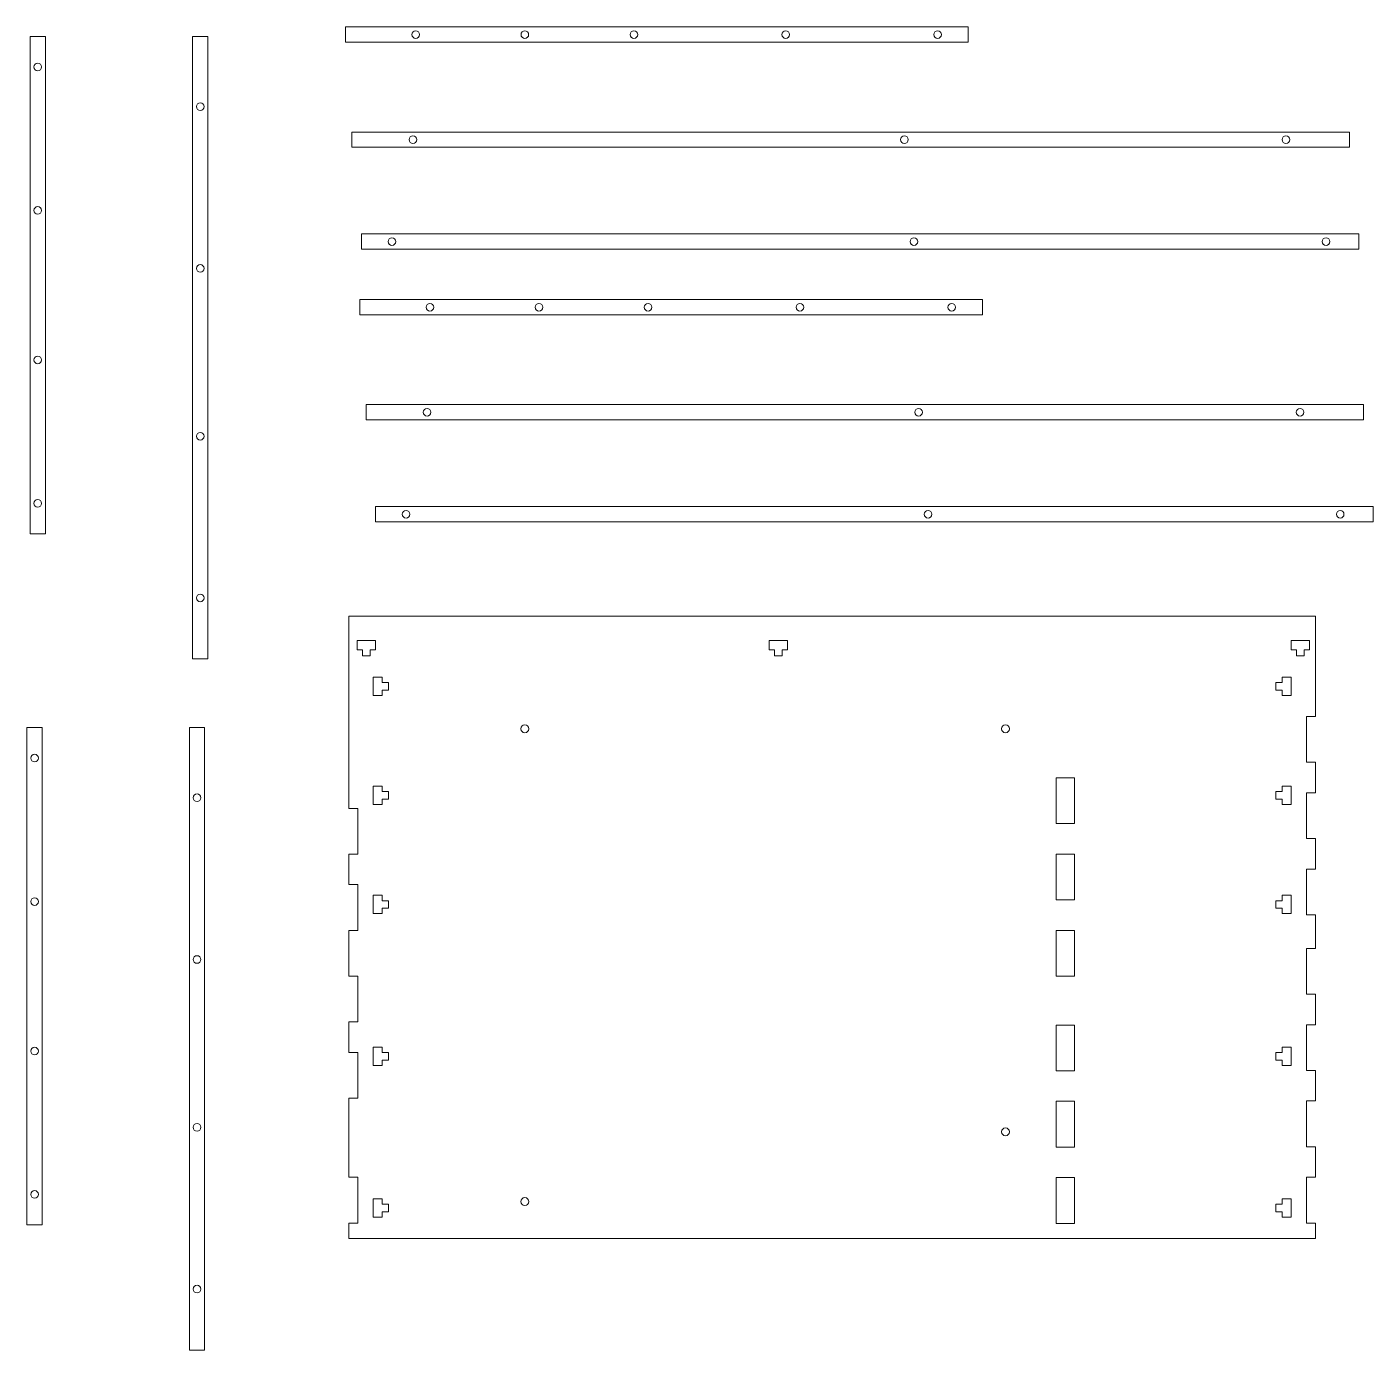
# Model space of a CAD drawing. Header units: millimetres. Extents: x -986 to 255, y -1466 to 2092.
# Drawn here: x -986.3 to -545.2, y 552.7 to 986.3 of the extents above; entities that cross this region are included whole.
import ezdxf

# ---------------------------------------------------------------- set-up
doc = ezdxf.new("R2010")
doc.units = ezdxf.units.MM
doc.header["$MEASUREMENT"] = 0

msp = doc.modelspace()

# ---------------------------------------------------------------- linework, layer by layer
at = {"color": 1, "lineweight": 0}
for points, knots in [([(-881.911, 986.3496), (-881.911, 986.3496), (-881.911, 981.3496), (-881.911, 981.3496), (-881.911, 981.3496), (-677.911, 981.3496), (-677.911, 981.3496), (-677.911, 981.3496), (-677.911, 986.3496), (-677.911, 986.3496), (-677.911, 986.3496), (-881.911, 986.3496), (-881.911, 986.3496)], [0, 0, 0, 0, 0.25, 0.25, 0.25, 0.5, 0.5, 0.5, 0.75, 0.75, 0.75, 1, 1, 1, 1]), ([(-857.661, 983.8496), (-857.661, 984.54), (-858.2206, 985.0996), (-858.911, 985.0996), (-859.6014, 985.0996), (-860.161, 984.54), (-860.161, 983.8496), (-860.161, 983.1592), (-859.6014, 982.5996), (-858.911, 982.5996), (-858.2206, 982.5996), (-857.661, 983.1592), (-857.661, 983.8496)], [0, 0, 0, 0, 0.25, 0.25, 0.25, 0.5, 0.5, 0.5, 0.75, 0.75, 0.75, 1, 1, 1, 1]), ([(-821.911, 983.8496), (-821.911, 984.54), (-822.4706, 985.0996), (-823.161, 985.0996), (-823.8514, 985.0996), (-824.411, 984.54), (-824.411, 983.8496), (-824.411, 983.1592), (-823.8514, 982.5996), (-823.161, 982.5996), (-822.4706, 982.5996), (-821.911, 983.1592), (-821.911, 983.8496)], [0, 0, 0, 0, 0.25, 0.25, 0.25, 0.5, 0.5, 0.5, 0.75, 0.75, 0.75, 1, 1, 1, 1]), ([(-786.161, 983.8496), (-786.161, 984.54), (-786.7206, 985.0996), (-787.411, 985.0996), (-788.1014, 985.0996), (-788.661, 984.54), (-788.661, 983.8496), (-788.661, 983.1592), (-788.1014, 982.5996), (-787.411, 982.5996), (-786.7206, 982.5996), (-786.161, 983.1592), (-786.161, 983.8496)], [0, 0, 0, 0, 0.25, 0.25, 0.25, 0.5, 0.5, 0.5, 0.75, 0.75, 0.75, 1, 1, 1, 1]), ([(-736.411, 983.8496), (-736.411, 984.54), (-736.9706, 985.0996), (-737.661, 985.0996), (-738.3514, 985.0996), (-738.911, 984.54), (-738.911, 983.8496), (-738.911, 983.1592), (-738.3514, 982.5996), (-737.661, 982.5996), (-736.9706, 982.5996), (-736.411, 983.1592), (-736.411, 983.8496)], [0, 0, 0, 0, 0.25, 0.25, 0.25, 0.5, 0.5, 0.5, 0.75, 0.75, 0.75, 1, 1, 1, 1]), ([(-686.661, 983.8496), (-686.661, 984.54), (-687.2206, 985.0996), (-687.911, 985.0996), (-688.6014, 985.0996), (-689.161, 984.54), (-689.161, 983.8496), (-689.161, 983.1592), (-688.6014, 982.5996), (-687.911, 982.5996), (-687.2206, 982.5996), (-686.661, 983.1592), (-686.661, 983.8496)], [0, 0, 0, 0, 0.25, 0.25, 0.25, 0.5, 0.5, 0.5, 0.75, 0.75, 0.75, 1, 1, 1, 1]), ([(-985.2428, 983.2184), (-985.2428, 983.2184), (-985.2428, 820.2184), (-985.2428, 820.2184), (-985.2428, 820.2184), (-980.2428, 820.2184), (-980.2428, 820.2184), (-980.2428, 820.2184), (-980.2428, 983.2184), (-980.2428, 983.2184), (-980.2428, 983.2184), (-985.2428, 983.2184), (-985.2428, 983.2184)], [0, 0, 0, 0, 0.25, 0.25, 0.25, 0.5, 0.5, 0.5, 0.75, 0.75, 0.75, 1, 1, 1, 1]), ([(-927.0113, 779.2184), (-927.0113, 779.2184), (-927.0113, 983.2184), (-927.0113, 983.2184), (-927.0113, 983.2184), (-932.0113, 983.2184), (-932.0113, 983.2184), (-932.0113, 983.2184), (-932.0113, 779.2184), (-932.0113, 779.2184), (-932.0113, 779.2184), (-927.0113, 779.2184), (-927.0113, 779.2184)], [0, 0, 0, 0, 0.25, 0.25, 0.25, 0.5, 0.5, 0.5, 0.75, 0.75, 0.75, 1, 1, 1, 1]), ([(-981.4928, 973.2184), (-981.4928, 973.9088), (-982.0524, 974.4684), (-982.7428, 974.4684), (-983.4332, 974.4684), (-983.9928, 973.9088), (-983.9928, 973.2184), (-983.9928, 972.528), (-983.4332, 971.9684), (-982.7428, 971.9684), (-982.0524, 971.9684), (-981.4928, 972.528), (-981.4928, 973.2184)], [0, 0, 0, 0, 0.25, 0.25, 0.25, 0.5, 0.5, 0.5, 0.75, 0.75, 0.75, 1, 1, 1, 1]), ([(-928.2613, 960.2184), (-928.2613, 960.9088), (-928.8209, 961.4684), (-929.5113, 961.4684), (-930.2017, 961.4684), (-930.7613, 960.9088), (-930.7613, 960.2184), (-930.7613, 959.528), (-930.2017, 958.9684), (-929.5113, 958.9684), (-928.8209, 958.9684), (-928.2613, 959.528), (-928.2613, 960.2184)], [0, 0, 0, 0, 0.25, 0.25, 0.25, 0.5, 0.5, 0.5, 0.75, 0.75, 0.75, 1, 1, 1, 1]), ([(-553.0235, 951.9057), (-553.0235, 951.9057), (-879.8235, 951.9057), (-879.8235, 951.9057), (-879.8235, 951.9057), (-879.8235, 946.9057), (-879.8235, 946.9057), (-879.8235, 946.9057), (-553.0235, 946.9057), (-553.0235, 946.9057), (-553.0235, 946.9057), (-553.0235, 951.9057), (-553.0235, 951.9057)], [0, 0, 0, 0, 0.25, 0.25, 0.25, 0.5, 0.5, 0.5, 0.75, 0.75, 0.75, 1, 1, 1, 1]), ([(-858.5735, 949.4057), (-858.5735, 950.0961), (-859.1332, 950.6557), (-859.8235, 950.6557), (-860.5139, 950.6557), (-861.0735, 950.0961), (-861.0735, 949.4057), (-861.0735, 948.7153), (-860.5139, 948.1557), (-859.8235, 948.1557), (-859.1332, 948.1557), (-858.5735, 948.7153), (-858.5735, 949.4057)], [0, 0, 0, 0, 0.25, 0.25, 0.25, 0.5, 0.5, 0.5, 0.75, 0.75, 0.75, 1, 1, 1, 1]), ([(-697.5505, 949.4057), (-697.5505, 950.0961), (-698.1101, 950.6557), (-698.8005, 950.6557), (-699.4908, 950.6557), (-700.0505, 950.0961), (-700.0505, 949.4057), (-700.0505, 948.7153), (-699.4908, 948.1557), (-698.8005, 948.1557), (-698.1101, 948.1557), (-697.5505, 948.7153), (-697.5505, 949.4057)], [0, 0, 0, 0, 0.25, 0.25, 0.25, 0.5, 0.5, 0.5, 0.75, 0.75, 0.75, 1, 1, 1, 1]), ([(-572.5505, 949.4057), (-572.5505, 950.0961), (-573.1101, 950.6557), (-573.8005, 950.6557), (-574.4908, 950.6557), (-575.0505, 950.0961), (-575.0505, 949.4057), (-575.0505, 948.7153), (-574.4908, 948.1557), (-573.8005, 948.1557), (-573.1101, 948.1557), (-572.5505, 948.7153), (-572.5505, 949.4057)], [0, 0, 0, 0, 0.25, 0.25, 0.25, 0.5, 0.5, 0.5, 0.75, 0.75, 0.75, 1, 1, 1, 1]), ([(-981.4928, 926.2184), (-981.4928, 926.9088), (-982.0524, 927.4684), (-982.7428, 927.4684), (-983.4332, 927.4684), (-983.9928, 926.9088), (-983.9928, 926.2184), (-983.9928, 925.528), (-983.4332, 924.9684), (-982.7428, 924.9684), (-982.0524, 924.9684), (-981.4928, 925.528), (-981.4928, 926.2184)], [0, 0, 0, 0, 0.25, 0.25, 0.25, 0.5, 0.5, 0.5, 0.75, 0.75, 0.75, 1, 1, 1, 1]), ([(-876.6923, 918.5056), (-876.6923, 918.5056), (-876.6923, 913.5056), (-876.6923, 913.5056), (-876.6923, 913.5056), (-549.8923, 913.5056), (-549.8923, 913.5056), (-549.8923, 913.5056), (-549.8923, 918.5056), (-549.8923, 918.5056), (-549.8923, 918.5056), (-876.6923, 918.5056), (-876.6923, 918.5056)], [0, 0, 0, 0, 0.25, 0.25, 0.25, 0.5, 0.5, 0.5, 0.75, 0.75, 0.75, 1, 1, 1, 1]), ([(-865.4423, 916.0056), (-865.4423, 916.696), (-866.002, 917.2556), (-866.6923, 917.2556), (-867.3827, 917.2556), (-867.9423, 916.696), (-867.9423, 916.0056), (-867.9423, 915.3152), (-867.3827, 914.7556), (-866.6923, 914.7556), (-866.002, 914.7556), (-865.4423, 915.3152), (-865.4423, 916.0056)], [0, 0, 0, 0, 0.25, 0.25, 0.25, 0.5, 0.5, 0.5, 0.75, 0.75, 0.75, 1, 1, 1, 1]), ([(-694.4193, 916.0056), (-694.4193, 916.696), (-694.9789, 917.2556), (-695.6693, 917.2556), (-696.3596, 917.2556), (-696.9193, 916.696), (-696.9193, 916.0056), (-696.9193, 915.3152), (-696.3596, 914.7556), (-695.6693, 914.7556), (-694.9789, 914.7556), (-694.4193, 915.3152), (-694.4193, 916.0056)], [0, 0, 0, 0, 0.25, 0.25, 0.25, 0.5, 0.5, 0.5, 0.75, 0.75, 0.75, 1, 1, 1, 1]), ([(-559.4193, 916.0056), (-559.4193, 916.696), (-559.9789, 917.2556), (-560.6693, 917.2556), (-561.3596, 917.2556), (-561.9193, 916.696), (-561.9193, 916.0056), (-561.9193, 915.3152), (-561.3596, 914.7556), (-560.6693, 914.7556), (-559.9789, 914.7556), (-559.4193, 915.3152), (-559.4193, 916.0056)], [0, 0, 0, 0, 0.25, 0.25, 0.25, 0.5, 0.5, 0.5, 0.75, 0.75, 0.75, 1, 1, 1, 1]), ([(-928.2613, 907.2184), (-928.2613, 907.9088), (-928.8209, 908.4684), (-929.5113, 908.4684), (-930.2017, 908.4684), (-930.7613, 907.9088), (-930.7613, 907.2184), (-930.7613, 906.528), (-930.2017, 905.9684), (-929.5113, 905.9684), (-928.8209, 905.9684), (-928.2613, 906.528), (-928.2613, 907.2184)], [0, 0, 0, 0, 0.25, 0.25, 0.25, 0.5, 0.5, 0.5, 0.75, 0.75, 0.75, 1, 1, 1, 1]), ([(-877.2664, 896.9992), (-877.2664, 896.9992), (-877.2664, 891.9992), (-877.2664, 891.9992), (-877.2664, 891.9992), (-673.2664, 891.9992), (-673.2664, 891.9992), (-673.2664, 891.9992), (-673.2664, 896.9992), (-673.2664, 896.9992), (-673.2664, 896.9992), (-877.2664, 896.9992), (-877.2664, 896.9992)], [0, 0, 0, 0, 0.25, 0.25, 0.25, 0.5, 0.5, 0.5, 0.75, 0.75, 0.75, 1, 1, 1, 1]), ([(-853.0164, 894.4992), (-853.0164, 895.1896), (-853.576, 895.7492), (-854.2664, 895.7492), (-854.9568, 895.7492), (-855.5164, 895.1896), (-855.5164, 894.4992), (-855.5164, 893.8088), (-854.9568, 893.2492), (-854.2664, 893.2492), (-853.576, 893.2492), (-853.0164, 893.8088), (-853.0164, 894.4992)], [0, 0, 0, 0, 0.25, 0.25, 0.25, 0.5, 0.5, 0.5, 0.75, 0.75, 0.75, 1, 1, 1, 1]), ([(-817.2664, 894.4992), (-817.2664, 895.1896), (-817.826, 895.7492), (-818.5164, 895.7492), (-819.2068, 895.7492), (-819.7664, 895.1896), (-819.7664, 894.4992), (-819.7664, 893.8088), (-819.2068, 893.2492), (-818.5164, 893.2492), (-817.826, 893.2492), (-817.2664, 893.8088), (-817.2664, 894.4992)], [0, 0, 0, 0, 0.25, 0.25, 0.25, 0.5, 0.5, 0.5, 0.75, 0.75, 0.75, 1, 1, 1, 1]), ([(-781.5164, 894.4992), (-781.5164, 895.1896), (-782.076, 895.7492), (-782.7664, 895.7492), (-783.4568, 895.7492), (-784.0164, 895.1896), (-784.0164, 894.4992), (-784.0164, 893.8088), (-783.4568, 893.2492), (-782.7664, 893.2492), (-782.076, 893.2492), (-781.5164, 893.8088), (-781.5164, 894.4992)], [0, 0, 0, 0, 0.25, 0.25, 0.25, 0.5, 0.5, 0.5, 0.75, 0.75, 0.75, 1, 1, 1, 1]), ([(-731.7664, 894.4992), (-731.7664, 895.1896), (-732.326, 895.7492), (-733.0164, 895.7492), (-733.7068, 895.7492), (-734.2664, 895.1896), (-734.2664, 894.4992), (-734.2664, 893.8088), (-733.7068, 893.2492), (-733.0164, 893.2492), (-732.326, 893.2492), (-731.7664, 893.8088), (-731.7664, 894.4992)], [0, 0, 0, 0, 0.25, 0.25, 0.25, 0.5, 0.5, 0.5, 0.75, 0.75, 0.75, 1, 1, 1, 1]), ([(-682.0164, 894.4992), (-682.0164, 895.1896), (-682.576, 895.7492), (-683.2664, 895.7492), (-683.9568, 895.7492), (-684.5164, 895.1896), (-684.5164, 894.4992), (-684.5164, 893.8088), (-683.9568, 893.2492), (-683.2664, 893.2492), (-682.576, 893.2492), (-682.0164, 893.8088), (-682.0164, 894.4992)], [0, 0, 0, 0, 0.25, 0.25, 0.25, 0.5, 0.5, 0.5, 0.75, 0.75, 0.75, 1, 1, 1, 1]), ([(-981.4928, 877.2184), (-981.4928, 877.9088), (-982.0524, 878.4684), (-982.7428, 878.4684), (-983.4332, 878.4684), (-983.9928, 877.9088), (-983.9928, 877.2184), (-983.9928, 876.528), (-983.4332, 875.9684), (-982.7428, 875.9684), (-982.0524, 875.9684), (-981.4928, 876.528), (-981.4928, 877.2184)], [0, 0, 0, 0, 0.25, 0.25, 0.25, 0.5, 0.5, 0.5, 0.75, 0.75, 0.75, 1, 1, 1, 1]), ([(-548.3789, 862.5553), (-548.3789, 862.5553), (-875.1789, 862.5553), (-875.1789, 862.5553), (-875.1789, 862.5553), (-875.1789, 857.5553), (-875.1789, 857.5553), (-875.1789, 857.5553), (-548.3789, 857.5553), (-548.3789, 857.5553), (-548.3789, 857.5553), (-548.3789, 862.5553), (-548.3789, 862.5553)], [0, 0, 0, 0, 0.25, 0.25, 0.25, 0.5, 0.5, 0.5, 0.75, 0.75, 0.75, 1, 1, 1, 1]), ([(-853.9289, 860.0553), (-853.9289, 860.7457), (-854.4886, 861.3053), (-855.1789, 861.3053), (-855.8693, 861.3053), (-856.4289, 860.7457), (-856.4289, 860.0553), (-856.4289, 859.3649), (-855.8693, 858.8053), (-855.1789, 858.8053), (-854.4886, 858.8053), (-853.9289, 859.3649), (-853.9289, 860.0553)], [0, 0, 0, 0, 0.25, 0.25, 0.25, 0.5, 0.5, 0.5, 0.75, 0.75, 0.75, 1, 1, 1, 1]), ([(-692.9059, 860.0553), (-692.9059, 860.7457), (-693.4655, 861.3053), (-694.1559, 861.3053), (-694.8462, 861.3053), (-695.4059, 860.7457), (-695.4059, 860.0553), (-695.4059, 859.3649), (-694.8462, 858.8053), (-694.1559, 858.8053), (-693.4655, 858.8053), (-692.9059, 859.3649), (-692.9059, 860.0553)], [0, 0, 0, 0, 0.25, 0.25, 0.25, 0.5, 0.5, 0.5, 0.75, 0.75, 0.75, 1, 1, 1, 1]), ([(-567.9059, 860.0553), (-567.9059, 860.7457), (-568.4655, 861.3053), (-569.1559, 861.3053), (-569.8462, 861.3053), (-570.4059, 860.7457), (-570.4059, 860.0553), (-570.4059, 859.3649), (-569.8462, 858.8053), (-569.1559, 858.8053), (-568.4655, 858.8053), (-567.9059, 859.3649), (-567.9059, 860.0553)], [0, 0, 0, 0, 0.25, 0.25, 0.25, 0.5, 0.5, 0.5, 0.75, 0.75, 0.75, 1, 1, 1, 1]), ([(-928.2613, 852.2184), (-928.2613, 852.9088), (-928.8209, 853.4684), (-929.5113, 853.4684), (-930.2017, 853.4684), (-930.7613, 852.9088), (-930.7613, 852.2184), (-930.7613, 851.528), (-930.2017, 850.9684), (-929.5113, 850.9684), (-928.8209, 850.9684), (-928.2613, 851.528), (-928.2613, 852.2184)], [0, 0, 0, 0, 0.25, 0.25, 0.25, 0.5, 0.5, 0.5, 0.75, 0.75, 0.75, 1, 1, 1, 1]), ([(-981.4928, 830.2184), (-981.4928, 830.9088), (-982.0524, 831.4684), (-982.7428, 831.4684), (-983.4332, 831.4684), (-983.9928, 830.9088), (-983.9928, 830.2184), (-983.9928, 829.528), (-983.4332, 828.9684), (-982.7428, 828.9684), (-982.0524, 828.9684), (-981.4928, 829.528), (-981.4928, 830.2184)], [0, 0, 0, 0, 0.25, 0.25, 0.25, 0.5, 0.5, 0.5, 0.75, 0.75, 0.75, 1, 1, 1, 1]), ([(-872.0477, 829.1552), (-872.0477, 829.1552), (-872.0477, 824.1552), (-872.0477, 824.1552), (-872.0477, 824.1552), (-545.2477, 824.1552), (-545.2477, 824.1552), (-545.2477, 824.1552), (-545.2477, 829.1552), (-545.2477, 829.1552), (-545.2477, 829.1552), (-872.0477, 829.1552), (-872.0477, 829.1552)], [0, 0, 0, 0, 0.25, 0.25, 0.25, 0.5, 0.5, 0.5, 0.75, 0.75, 0.75, 1, 1, 1, 1]), ([(-860.7977, 826.6552), (-860.7977, 827.3456), (-861.3574, 827.9052), (-862.0477, 827.9052), (-862.7381, 827.9052), (-863.2977, 827.3456), (-863.2977, 826.6552), (-863.2977, 825.9648), (-862.7381, 825.4052), (-862.0477, 825.4052), (-861.3574, 825.4052), (-860.7977, 825.9648), (-860.7977, 826.6552)], [0, 0, 0, 0, 0.25, 0.25, 0.25, 0.5, 0.5, 0.5, 0.75, 0.75, 0.75, 1, 1, 1, 1]), ([(-689.7747, 826.6552), (-689.7747, 827.3456), (-690.3343, 827.9052), (-691.0247, 827.9052), (-691.715, 827.9052), (-692.2747, 827.3456), (-692.2747, 826.6552), (-692.2747, 825.9648), (-691.715, 825.4052), (-691.0247, 825.4052), (-690.3343, 825.4052), (-689.7747, 825.9648), (-689.7747, 826.6552)], [0, 0, 0, 0, 0.25, 0.25, 0.25, 0.5, 0.5, 0.5, 0.75, 0.75, 0.75, 1, 1, 1, 1]), ([(-554.7747, 826.6552), (-554.7747, 827.3456), (-555.3343, 827.9052), (-556.0247, 827.9052), (-556.715, 827.9052), (-557.2747, 827.3456), (-557.2747, 826.6552), (-557.2747, 825.9648), (-556.715, 825.4052), (-556.0247, 825.4052), (-555.3343, 825.4052), (-554.7747, 825.9648), (-554.7747, 826.6552)], [0, 0, 0, 0, 0.25, 0.25, 0.25, 0.5, 0.5, 0.5, 0.75, 0.75, 0.75, 1, 1, 1, 1]), ([(-928.2613, 799.2184), (-928.2613, 799.9088), (-928.8209, 800.4684), (-929.5113, 800.4684), (-930.2017, 800.4684), (-930.7613, 799.9088), (-930.7613, 799.2184), (-930.7613, 798.528), (-930.2017, 797.9684), (-929.5113, 797.9684), (-928.8209, 797.9684), (-928.2613, 798.528), (-928.2613, 799.2184)], [0, 0, 0, 0, 0.25, 0.25, 0.25, 0.5, 0.5, 0.5, 0.75, 0.75, 0.75, 1, 1, 1, 1]), ([(-880.8673, 705.2549), (-880.8673, 705.2549), (-877.8673, 705.2549), (-877.8673, 705.2549), (-877.8673, 705.2549), (-877.8673, 690.2549), (-877.8673, 690.2549), (-877.8673, 690.2549), (-880.8673, 690.2549), (-880.8673, 690.2549), (-880.8673, 690.2549), (-880.8673, 675.2549), (-880.8673, 675.2549), (-880.8673, 675.2549), (-877.8673, 675.2549), (-877.8673, 675.2549), (-877.8673, 675.2549), (-877.8673, 660.2549), (-877.8673, 660.2549), (-877.8673, 660.2549), (-880.8673, 660.2549), (-880.8673, 660.2549), (-880.8673, 660.2549), (-880.8673, 650.2549), (-880.8673, 650.2549), (-880.8673, 650.2549), (-877.8673, 650.2549), (-877.8673, 650.2549), (-877.8673, 650.2549), (-877.8673, 635.2549), (-877.8673, 635.2549), (-877.8673, 635.2549), (-880.8673, 635.2549), (-880.8673, 635.2549), (-880.8673, 635.2549), (-880.8673, 609.3577), (-880.8673, 609.3577), (-880.8673, 609.3577), (-877.8673, 609.3577), (-877.8673, 609.3577), (-877.8673, 609.3577), (-877.8673, 594.3577), (-877.8673, 594.3577), (-877.8673, 594.3577), (-880.8673, 594.3577), (-880.8673, 594.3577), (-880.8673, 594.3577), (-880.8673, 589.2549), (-880.8673, 589.2549), (-880.8673, 589.2549), (-564.0673, 589.2549), (-564.0673, 589.2549), (-564.0673, 589.2549), (-564.0673, 594.3577), (-564.0673, 594.3577), (-564.0673, 594.3577), (-567.0673, 594.3577), (-567.0673, 594.3577), (-567.0673, 594.3577), (-567.0673, 609.3577), (-567.0673, 609.3577), (-567.0673, 609.3577), (-564.0673, 609.3577), (-564.0673, 609.3577), (-564.0673, 609.3577), (-564.0673, 619.3577), (-564.0673, 619.3577), (-564.0673, 619.3577), (-567.0673, 619.3577), (-567.0673, 619.3577), (-567.0673, 619.3577), (-567.0673, 634.3577), (-567.0673, 634.3577), (-567.0673, 634.3577), (-564.0673, 634.3577), (-564.0673, 634.3577), (-564.0673, 634.3577), (-564.0673, 644.3577), (-564.0673, 644.3577), (-564.0673, 644.3577), (-567.0673, 644.3577), (-567.0673, 644.3577), (-567.0673, 644.3577), (-567.0673, 659.3577), (-567.0673, 659.3577), (-567.0673, 659.3577), (-564.0673, 659.3577), (-564.0673, 659.3577), (-564.0673, 659.3577), (-564.0673, 669.3577), (-564.0673, 669.3577), (-564.0673, 669.3577), (-567.0673, 669.3577), (-567.0673, 669.3577), (-567.0673, 669.3577), (-567.0673, 684.3577), (-567.0673, 684.3577), (-567.0673, 684.3577), (-564.0673, 684.3577), (-564.0673, 684.3577), (-564.0673, 684.3577), (-564.0673, 695.3577), (-564.0673, 695.3577), (-564.0673, 695.3577), (-567.0673, 695.3577), (-567.0673, 695.3577), (-567.0673, 695.3577), (-567.0673, 710.3577), (-567.0673, 710.3577), (-567.0673, 710.3577), (-564.0673, 710.3577), (-564.0673, 710.3577), (-564.0673, 710.3577), (-564.0673, 720.3577), (-564.0673, 720.3577), (-564.0673, 720.3577), (-567.0673, 720.3577), (-567.0673, 720.3577), (-567.0673, 720.3577), (-567.0673, 735.3577), (-567.0673, 735.3577), (-567.0673, 735.3577), (-564.0673, 735.3577), (-564.0673, 735.3577), (-564.0673, 735.3577), (-564.0673, 745.3577), (-564.0673, 745.3577), (-564.0673, 745.3577), (-567.0673, 745.3577), (-567.0673, 745.3577), (-567.0673, 745.3577), (-567.0673, 760.3577), (-567.0673, 760.3577), (-567.0673, 760.3577), (-564.0673, 760.3577), (-564.0673, 760.3577), (-564.0673, 760.3577), (-564.0673, 793.2549), (-564.0673, 793.2549), (-564.0673, 793.2549), (-880.8673, 793.2549), (-880.8673, 793.2549), (-880.8673, 793.2549), (-880.8673, 730.2549), (-880.8673, 730.2549), (-880.8673, 730.2549), (-877.8673, 730.2549), (-877.8673, 730.2549), (-877.8673, 730.2549), (-877.8673, 715.2549), (-877.8673, 715.2549), (-877.8673, 715.2549), (-880.8673, 715.2549), (-880.8673, 715.2549), (-880.8673, 715.2549), (-880.8673, 705.2549), (-880.8673, 705.2549)], [0, 0, 0, 0, 0.01923077, 0.01923077, 0.01923077, 0.03846154, 0.03846154, 0.03846154, 0.05769231, 0.05769231, 0.05769231, 0.07692308, 0.07692308, 0.07692308, 0.09615385, 0.09615385, 0.09615385, 0.11538462, 0.11538462, 0.11538462, 0.13461538, 0.13461538, 0.13461538, 0.15384615, 0.15384615, 0.15384615, 0.17307692, 0.17307692, 0.17307692, 0.19230769, 0.19230769, 0.19230769, 0.21153846, 0.21153846, 0.21153846, 0.23076923, 0.23076923, 0.23076923, 0.25, 0.25, 0.25, 0.26923077, 0.26923077, 0.26923077, 0.28846154, 0.28846154, 0.28846154, 0.30769231, 0.30769231, 0.30769231, 0.32692308, 0.32692308, 0.32692308, 0.34615385, 0.34615385, 0.34615385, 0.36538462, 0.36538462, 0.36538462, 0.38461538, 0.38461538, 0.38461538, 0.40384615, 0.40384615, 0.40384615, 0.42307692, 0.42307692, 0.42307692, 0.44230769, 0.44230769, 0.44230769, 0.46153846, 0.46153846, 0.46153846, 0.48076923, 0.48076923, 0.48076923, 0.5, 0.5, 0.5, 0.51923077, 0.51923077, 0.51923077, 0.53846154, 0.53846154, 0.53846154, 0.55769231, 0.55769231, 0.55769231, 0.57692308, 0.57692308, 0.57692308, 0.59615385, 0.59615385, 0.59615385, 0.61538462, 0.61538462, 0.61538462, 0.63461538, 0.63461538, 0.63461538, 0.65384615, 0.65384615, 0.65384615, 0.67307692, 0.67307692, 0.67307692, 0.69230769, 0.69230769, 0.69230769, 0.71153846, 0.71153846, 0.71153846, 0.73076923, 0.73076923, 0.73076923, 0.75, 0.75, 0.75, 0.76923077, 0.76923077, 0.76923077, 0.78846154, 0.78846154, 0.78846154, 0.80769231, 0.80769231, 0.80769231, 0.82692308, 0.82692308, 0.82692308, 0.84615385, 0.84615385, 0.84615385, 0.86538462, 0.86538462, 0.86538462, 0.88461538, 0.88461538, 0.88461538, 0.90384615, 0.90384615, 0.90384615, 0.92307692, 0.92307692, 0.92307692, 0.94230769, 0.94230769, 0.94230769, 0.96153846, 0.96153846, 0.96153846, 0.98076923, 0.98076923, 0.98076923, 1, 1, 1, 1]), ([(-873.8403, 782.2549), (-873.8403, 782.2549), (-873.8403, 780.2549), (-873.8403, 780.2549), (-873.8403, 780.2549), (-876.3403, 780.2549), (-876.3403, 780.2549), (-876.3403, 780.2549), (-876.3403, 782.2549), (-876.3403, 782.2549), (-876.3403, 782.2549), (-878.0903, 782.2549), (-878.0903, 782.2549), (-878.0903, 782.2549), (-878.0903, 785.2549), (-878.0903, 785.2549), (-878.0903, 785.2549), (-872.0903, 785.2549), (-872.0903, 785.2549), (-872.0903, 785.2549), (-872.0903, 782.2549), (-872.0903, 782.2549), (-872.0903, 782.2549), (-873.8403, 782.2549), (-873.8403, 782.2549)], [0, 0, 0, 0, 0.125, 0.125, 0.125, 0.25, 0.25, 0.25, 0.375, 0.375, 0.375, 0.5, 0.5, 0.5, 0.625, 0.625, 0.625, 0.75, 0.75, 0.75, 0.875, 0.875, 0.875, 1, 1, 1, 1]), ([(-743.0903, 785.2549), (-743.0903, 785.2549), (-737.0903, 785.2549), (-737.0903, 785.2549), (-737.0903, 785.2549), (-737.0903, 782.2549), (-737.0903, 782.2549), (-737.0903, 782.2549), (-738.8403, 782.2549), (-738.8403, 782.2549), (-738.8403, 782.2549), (-738.8403, 780.2549), (-738.8403, 780.2549), (-738.8403, 780.2549), (-741.3403, 780.2549), (-741.3403, 780.2549), (-741.3403, 780.2549), (-741.3403, 782.2549), (-741.3403, 782.2549), (-741.3403, 782.2549), (-743.0903, 782.2549), (-743.0903, 782.2549), (-743.0903, 782.2549), (-743.0903, 785.2549), (-743.0903, 785.2549)], [0, 0, 0, 0, 0.125, 0.125, 0.125, 0.25, 0.25, 0.25, 0.375, 0.375, 0.375, 0.5, 0.5, 0.5, 0.625, 0.625, 0.625, 0.75, 0.75, 0.75, 0.875, 0.875, 0.875, 1, 1, 1, 1]), ([(-570.3173, 780.2549), (-570.3173, 780.2549), (-570.3173, 782.2549), (-570.3173, 782.2549), (-570.3173, 782.2549), (-572.0673, 782.2549), (-572.0673, 782.2549), (-572.0673, 782.2549), (-572.0673, 785.2549), (-572.0673, 785.2549), (-572.0673, 785.2549), (-566.0673, 785.2549), (-566.0673, 785.2549), (-566.0673, 785.2549), (-566.0673, 782.2549), (-566.0673, 782.2549), (-566.0673, 782.2549), (-567.8173, 782.2549), (-567.8173, 782.2549), (-567.8173, 782.2549), (-567.8173, 780.2549), (-567.8173, 780.2549), (-567.8173, 780.2549), (-570.3173, 780.2549), (-570.3173, 780.2549)], [0, 0, 0, 0, 0.125, 0.125, 0.125, 0.25, 0.25, 0.25, 0.375, 0.375, 0.375, 0.5, 0.5, 0.5, 0.625, 0.625, 0.625, 0.75, 0.75, 0.75, 0.875, 0.875, 0.875, 1, 1, 1, 1]), ([(-872.8673, 773.2549), (-872.8673, 773.2549), (-869.8673, 773.2549), (-869.8673, 773.2549), (-869.8673, 773.2549), (-869.8673, 771.5049), (-869.8673, 771.5049), (-869.8673, 771.5049), (-867.8673, 771.5049), (-867.8673, 771.5049), (-867.8673, 771.5049), (-867.8673, 769.0049), (-867.8673, 769.0049), (-867.8673, 769.0049), (-869.8673, 769.0049), (-869.8673, 769.0049), (-869.8673, 769.0049), (-869.8673, 767.2549), (-869.8673, 767.2549), (-869.8673, 767.2549), (-872.8673, 767.2549), (-872.8673, 767.2549), (-872.8673, 767.2549), (-872.8673, 773.2549), (-872.8673, 773.2549)], [0, 0, 0, 0, 0.125, 0.125, 0.125, 0.25, 0.25, 0.25, 0.375, 0.375, 0.375, 0.5, 0.5, 0.5, 0.625, 0.625, 0.625, 0.75, 0.75, 0.75, 0.875, 0.875, 0.875, 1, 1, 1, 1]), ([(-575.0673, 769.0049), (-575.0673, 769.0049), (-577.0673, 769.0049), (-577.0673, 769.0049), (-577.0673, 769.0049), (-577.0673, 771.5049), (-577.0673, 771.5049), (-577.0673, 771.5049), (-575.0673, 771.5049), (-575.0673, 771.5049), (-575.0673, 771.5049), (-575.0673, 773.2549), (-575.0673, 773.2549), (-575.0673, 773.2549), (-572.0673, 773.2549), (-572.0673, 773.2549), (-572.0673, 773.2549), (-572.0673, 767.2549), (-572.0673, 767.2549), (-572.0673, 767.2549), (-575.0673, 767.2549), (-575.0673, 767.2549), (-575.0673, 767.2549), (-575.0673, 769.0049), (-575.0673, 769.0049)], [0, 0, 0, 0, 0.125, 0.125, 0.125, 0.25, 0.25, 0.25, 0.375, 0.375, 0.375, 0.5, 0.5, 0.5, 0.625, 0.625, 0.625, 0.75, 0.75, 0.75, 0.875, 0.875, 0.875, 1, 1, 1, 1]), ([(-986.2865, 756.7235), (-986.2865, 756.7235), (-986.2865, 593.7235), (-986.2865, 593.7235), (-986.2865, 593.7235), (-981.2865, 593.7235), (-981.2865, 593.7235), (-981.2865, 593.7235), (-981.2865, 756.7235), (-981.2865, 756.7235), (-981.2865, 756.7235), (-986.2865, 756.7235), (-986.2865, 756.7235)], [0, 0, 0, 0, 0.25, 0.25, 0.25, 0.5, 0.5, 0.5, 0.75, 0.75, 0.75, 1, 1, 1, 1]), ([(-928.055, 552.7235), (-928.055, 552.7235), (-928.055, 756.7235), (-928.055, 756.7235), (-928.055, 756.7235), (-933.055, 756.7235), (-933.055, 756.7235), (-933.055, 756.7235), (-933.055, 552.7235), (-933.055, 552.7235), (-933.055, 552.7235), (-928.055, 552.7235), (-928.055, 552.7235)], [0, 0, 0, 0, 0.25, 0.25, 0.25, 0.5, 0.5, 0.5, 0.75, 0.75, 0.75, 1, 1, 1, 1]), ([(-821.8583, 756.3322), (-821.8583, 757.0501), (-822.4404, 757.6322), (-823.1583, 757.6322), (-823.8763, 757.6322), (-824.4583, 757.0501), (-824.4583, 756.3322), (-824.4583, 755.6142), (-823.8763, 755.0322), (-823.1583, 755.0322), (-822.4404, 755.0322), (-821.8583, 755.6142), (-821.8583, 756.3322)], [0, 0, 0, 0, 0.25, 0.25, 0.25, 0.5, 0.5, 0.5, 0.75, 0.75, 0.75, 1, 1, 1, 1]), ([(-664.3783, 756.3322), (-664.3783, 757.0501), (-664.9604, 757.6322), (-665.6783, 757.6322), (-666.3963, 757.6322), (-666.9783, 757.0501), (-666.9783, 756.3322), (-666.9783, 755.6142), (-666.3963, 755.0322), (-665.6783, 755.0322), (-664.9604, 755.0322), (-664.3783, 755.6142), (-664.3783, 756.3322)], [0, 0, 0, 0, 0.25, 0.25, 0.25, 0.5, 0.5, 0.5, 0.75, 0.75, 0.75, 1, 1, 1, 1]), ([(-982.5365, 746.7235), (-982.5365, 747.4139), (-983.0961, 747.9735), (-983.7865, 747.9735), (-984.4769, 747.9735), (-985.0365, 747.4139), (-985.0365, 746.7235), (-985.0365, 746.0331), (-984.4769, 745.4735), (-983.7865, 745.4735), (-983.0961, 745.4735), (-982.5365, 746.0331), (-982.5365, 746.7235)], [0, 0, 0, 0, 0.25, 0.25, 0.25, 0.5, 0.5, 0.5, 0.75, 0.75, 0.75, 1, 1, 1, 1]), ([(-869.8673, 735.7549), (-869.8673, 735.7549), (-867.8673, 735.7549), (-867.8673, 735.7549), (-867.8673, 735.7549), (-867.8673, 733.2549), (-867.8673, 733.2549), (-867.8673, 733.2549), (-869.8673, 733.2549), (-869.8673, 733.2549), (-869.8673, 733.2549), (-869.8673, 731.5049), (-869.8673, 731.5049), (-869.8673, 731.5049), (-872.8673, 731.5049), (-872.8673, 731.5049), (-872.8673, 731.5049), (-872.8673, 737.5049), (-872.8673, 737.5049), (-872.8673, 737.5049), (-869.8673, 737.5049), (-869.8673, 737.5049), (-869.8673, 737.5049), (-869.8673, 735.7549), (-869.8673, 735.7549)], [0, 0, 0, 0, 0.125, 0.125, 0.125, 0.25, 0.25, 0.25, 0.375, 0.375, 0.375, 0.5, 0.5, 0.5, 0.625, 0.625, 0.625, 0.75, 0.75, 0.75, 0.875, 0.875, 0.875, 1, 1, 1, 1]), ([(-649.0903, 740.2552), (-649.0903, 740.2552), (-643.0903, 740.2552), (-643.0903, 740.2552), (-643.0903, 740.2552), (-643.0903, 725.2552), (-643.0903, 725.2552), (-643.0903, 725.2552), (-649.0903, 725.2552), (-649.0903, 725.2552), (-649.0903, 725.2552), (-649.0903, 740.2552), (-649.0903, 740.2552)], [0, 0, 0, 0, 0.25, 0.25, 0.25, 0.5, 0.5, 0.5, 0.75, 0.75, 0.75, 1, 1, 1, 1]), ([(-572.0673, 731.5049), (-572.0673, 731.5049), (-575.0673, 731.5049), (-575.0673, 731.5049), (-575.0673, 731.5049), (-575.0673, 733.2549), (-575.0673, 733.2549), (-575.0673, 733.2549), (-577.0673, 733.2549), (-577.0673, 733.2549), (-577.0673, 733.2549), (-577.0673, 735.7549), (-577.0673, 735.7549), (-577.0673, 735.7549), (-575.0673, 735.7549), (-575.0673, 735.7549), (-575.0673, 735.7549), (-575.0673, 737.5049), (-575.0673, 737.5049), (-575.0673, 737.5049), (-572.0673, 737.5049), (-572.0673, 737.5049), (-572.0673, 737.5049), (-572.0673, 731.5049), (-572.0673, 731.5049)], [0, 0, 0, 0, 0.125, 0.125, 0.125, 0.25, 0.25, 0.25, 0.375, 0.375, 0.375, 0.5, 0.5, 0.5, 0.625, 0.625, 0.625, 0.75, 0.75, 0.75, 0.875, 0.875, 0.875, 1, 1, 1, 1]), ([(-929.305, 733.7235), (-929.305, 734.4139), (-929.8646, 734.9735), (-930.555, 734.9735), (-931.2454, 734.9735), (-931.805, 734.4139), (-931.805, 733.7235), (-931.805, 733.0331), (-931.2454, 732.4735), (-930.555, 732.4735), (-929.8646, 732.4735), (-929.305, 733.0331), (-929.305, 733.7235)], [0, 0, 0, 0, 0.25, 0.25, 0.25, 0.5, 0.5, 0.5, 0.75, 0.75, 0.75, 1, 1, 1, 1]), ([(-649.0903, 715.2552), (-649.0903, 715.2552), (-643.0903, 715.2552), (-643.0903, 715.2552), (-643.0903, 715.2552), (-643.0903, 700.2552), (-643.0903, 700.2552), (-643.0903, 700.2552), (-649.0903, 700.2552), (-649.0903, 700.2552), (-649.0903, 700.2552), (-649.0903, 715.2552), (-649.0903, 715.2552)], [0, 0, 0, 0, 0.25, 0.25, 0.25, 0.5, 0.5, 0.5, 0.75, 0.75, 0.75, 1, 1, 1, 1]), ([(-872.8673, 701.7549), (-872.8673, 701.7549), (-869.8673, 701.7549), (-869.8673, 701.7549), (-869.8673, 701.7549), (-869.8673, 700.0049), (-869.8673, 700.0049), (-869.8673, 700.0049), (-867.8673, 700.0049), (-867.8673, 700.0049), (-867.8673, 700.0049), (-867.8673, 697.5049), (-867.8673, 697.5049), (-867.8673, 697.5049), (-869.8673, 697.5049), (-869.8673, 697.5049), (-869.8673, 697.5049), (-869.8673, 695.7549), (-869.8673, 695.7549), (-869.8673, 695.7549), (-872.8673, 695.7549), (-872.8673, 695.7549), (-872.8673, 695.7549), (-872.8673, 701.7549), (-872.8673, 701.7549)], [0, 0, 0, 0, 0.125, 0.125, 0.125, 0.25, 0.25, 0.25, 0.375, 0.375, 0.375, 0.5, 0.5, 0.5, 0.625, 0.625, 0.625, 0.75, 0.75, 0.75, 0.875, 0.875, 0.875, 1, 1, 1, 1]), ([(-575.0673, 697.5049), (-575.0673, 697.5049), (-577.0673, 697.5049), (-577.0673, 697.5049), (-577.0673, 697.5049), (-577.0673, 700.0049), (-577.0673, 700.0049), (-577.0673, 700.0049), (-575.0673, 700.0049), (-575.0673, 700.0049), (-575.0673, 700.0049), (-575.0673, 701.7549), (-575.0673, 701.7549), (-575.0673, 701.7549), (-572.0673, 701.7549), (-572.0673, 701.7549), (-572.0673, 701.7549), (-572.0673, 695.7549), (-572.0673, 695.7549), (-572.0673, 695.7549), (-575.0673, 695.7549), (-575.0673, 695.7549), (-575.0673, 695.7549), (-575.0673, 697.5049), (-575.0673, 697.5049)], [0, 0, 0, 0, 0.125, 0.125, 0.125, 0.25, 0.25, 0.25, 0.375, 0.375, 0.375, 0.5, 0.5, 0.5, 0.625, 0.625, 0.625, 0.75, 0.75, 0.75, 0.875, 0.875, 0.875, 1, 1, 1, 1]), ([(-982.5365, 699.7235), (-982.5365, 700.4139), (-983.0961, 700.9735), (-983.7865, 700.9735), (-984.4769, 700.9735), (-985.0365, 700.4139), (-985.0365, 699.7235), (-985.0365, 699.0331), (-984.4769, 698.4735), (-983.7865, 698.4735), (-983.0961, 698.4735), (-982.5365, 699.0331), (-982.5365, 699.7235)], [0, 0, 0, 0, 0.25, 0.25, 0.25, 0.5, 0.5, 0.5, 0.75, 0.75, 0.75, 1, 1, 1, 1]), ([(-649.0903, 690.2552), (-649.0903, 690.2552), (-643.0903, 690.2552), (-643.0903, 690.2552), (-643.0903, 690.2552), (-643.0903, 675.2552), (-643.0903, 675.2552), (-643.0903, 675.2552), (-649.0903, 675.2552), (-649.0903, 675.2552), (-649.0903, 675.2552), (-649.0903, 690.2552), (-649.0903, 690.2552)], [0, 0, 0, 0, 0.25, 0.25, 0.25, 0.5, 0.5, 0.5, 0.75, 0.75, 0.75, 1, 1, 1, 1]), ([(-929.305, 680.7235), (-929.305, 681.4139), (-929.8646, 681.9735), (-930.555, 681.9735), (-931.2454, 681.9735), (-931.805, 681.4139), (-931.805, 680.7235), (-931.805, 680.0331), (-931.2454, 679.4735), (-930.555, 679.4735), (-929.8646, 679.4735), (-929.305, 680.0331), (-929.305, 680.7235)], [0, 0, 0, 0, 0.25, 0.25, 0.25, 0.5, 0.5, 0.5, 0.75, 0.75, 0.75, 1, 1, 1, 1]), ([(-649.0903, 659.2549), (-649.0903, 659.2549), (-643.0903, 659.2549), (-643.0903, 659.2549), (-643.0903, 659.2549), (-643.0903, 644.2549), (-643.0903, 644.2549), (-643.0903, 644.2549), (-649.0903, 644.2549), (-649.0903, 644.2549), (-649.0903, 644.2549), (-649.0903, 659.2549), (-649.0903, 659.2549)], [0, 0, 0, 0, 0.25, 0.25, 0.25, 0.5, 0.5, 0.5, 0.75, 0.75, 0.75, 1, 1, 1, 1]), ([(-982.5365, 650.7235), (-982.5365, 651.4139), (-983.0961, 651.9735), (-983.7865, 651.9735), (-984.4769, 651.9735), (-985.0365, 651.4139), (-985.0365, 650.7235), (-985.0365, 650.0331), (-984.4769, 649.4735), (-983.7865, 649.4735), (-983.0961, 649.4735), (-982.5365, 650.0331), (-982.5365, 650.7235)], [0, 0, 0, 0, 0.25, 0.25, 0.25, 0.5, 0.5, 0.5, 0.75, 0.75, 0.75, 1, 1, 1, 1]), ([(-872.8673, 652.0049), (-872.8673, 652.0049), (-869.8673, 652.0049), (-869.8673, 652.0049), (-869.8673, 652.0049), (-869.8673, 650.2549), (-869.8673, 650.2549), (-869.8673, 650.2549), (-867.8673, 650.2549), (-867.8673, 650.2549), (-867.8673, 650.2549), (-867.8673, 647.7549), (-867.8673, 647.7549), (-867.8673, 647.7549), (-869.8673, 647.7549), (-869.8673, 647.7549), (-869.8673, 647.7549), (-869.8673, 646.0049), (-869.8673, 646.0049), (-869.8673, 646.0049), (-872.8673, 646.0049), (-872.8673, 646.0049), (-872.8673, 646.0049), (-872.8673, 652.0049), (-872.8673, 652.0049)], [0, 0, 0, 0, 0.125, 0.125, 0.125, 0.25, 0.25, 0.25, 0.375, 0.375, 0.375, 0.5, 0.5, 0.5, 0.625, 0.625, 0.625, 0.75, 0.75, 0.75, 0.875, 0.875, 0.875, 1, 1, 1, 1]), ([(-575.0673, 647.7549), (-575.0673, 647.7549), (-577.0673, 647.7549), (-577.0673, 647.7549), (-577.0673, 647.7549), (-577.0673, 650.2549), (-577.0673, 650.2549), (-577.0673, 650.2549), (-575.0673, 650.2549), (-575.0673, 650.2549), (-575.0673, 650.2549), (-575.0673, 652.0049), (-575.0673, 652.0049), (-575.0673, 652.0049), (-572.0673, 652.0049), (-572.0673, 652.0049), (-572.0673, 652.0049), (-572.0673, 646.0049), (-572.0673, 646.0049), (-572.0673, 646.0049), (-575.0673, 646.0049), (-575.0673, 646.0049), (-575.0673, 646.0049), (-575.0673, 647.7549), (-575.0673, 647.7549)], [0, 0, 0, 0, 0.125, 0.125, 0.125, 0.25, 0.25, 0.25, 0.375, 0.375, 0.375, 0.5, 0.5, 0.5, 0.625, 0.625, 0.625, 0.75, 0.75, 0.75, 0.875, 0.875, 0.875, 1, 1, 1, 1]), ([(-649.0903, 634.2549), (-649.0903, 634.2549), (-643.0903, 634.2549), (-643.0903, 634.2549), (-643.0903, 634.2549), (-643.0903, 619.2549), (-643.0903, 619.2549), (-643.0903, 619.2549), (-649.0903, 619.2549), (-649.0903, 619.2549), (-649.0903, 619.2549), (-649.0903, 634.2549), (-649.0903, 634.2549)], [0, 0, 0, 0, 0.25, 0.25, 0.25, 0.5, 0.5, 0.5, 0.75, 0.75, 0.75, 1, 1, 1, 1]), ([(-929.305, 625.7235), (-929.305, 626.4139), (-929.8646, 626.9735), (-930.555, 626.9735), (-931.2454, 626.9735), (-931.805, 626.4139), (-931.805, 625.7235), (-931.805, 625.0331), (-931.2454, 624.4735), (-930.555, 624.4735), (-929.8646, 624.4735), (-929.305, 625.0331), (-929.305, 625.7235)], [0, 0, 0, 0, 0.25, 0.25, 0.25, 0.5, 0.5, 0.5, 0.75, 0.75, 0.75, 1, 1, 1, 1]), ([(-664.3783, 624.2522), (-664.3783, 624.9701), (-664.9604, 625.5522), (-665.6783, 625.5522), (-666.3963, 625.5522), (-666.9783, 624.9701), (-666.9783, 624.2522), (-666.9783, 623.5342), (-666.3963, 622.9522), (-665.6783, 622.9522), (-664.9604, 622.9522), (-664.3783, 623.5342), (-664.3783, 624.2522)], [0, 0, 0, 0, 0.25, 0.25, 0.25, 0.5, 0.5, 0.5, 0.75, 0.75, 0.75, 1, 1, 1, 1]), ([(-649.0903, 609.2549), (-649.0903, 609.2549), (-643.0903, 609.2549), (-643.0903, 609.2549), (-643.0903, 609.2549), (-643.0903, 594.2549), (-643.0903, 594.2549), (-643.0903, 594.2549), (-649.0903, 594.2549), (-649.0903, 594.2549), (-649.0903, 594.2549), (-649.0903, 609.2549), (-649.0903, 609.2549)], [0, 0, 0, 0, 0.25, 0.25, 0.25, 0.5, 0.5, 0.5, 0.75, 0.75, 0.75, 1, 1, 1, 1]), ([(-982.5365, 603.7235), (-982.5365, 604.4139), (-983.0961, 604.9735), (-983.7865, 604.9735), (-984.4769, 604.9735), (-985.0365, 604.4139), (-985.0365, 603.7235), (-985.0365, 603.0331), (-984.4769, 602.4735), (-983.7865, 602.4735), (-983.0961, 602.4735), (-982.5365, 603.0331), (-982.5365, 603.7235)], [0, 0, 0, 0, 0.25, 0.25, 0.25, 0.5, 0.5, 0.5, 0.75, 0.75, 0.75, 1, 1, 1, 1]), ([(-869.8673, 600.5049), (-869.8673, 600.5049), (-867.8673, 600.5049), (-867.8673, 600.5049), (-867.8673, 600.5049), (-867.8673, 598.0049), (-867.8673, 598.0049), (-867.8673, 598.0049), (-869.8673, 598.0049), (-869.8673, 598.0049), (-869.8673, 598.0049), (-869.8673, 596.2549), (-869.8673, 596.2549), (-869.8673, 596.2549), (-872.8673, 596.2549), (-872.8673, 596.2549), (-872.8673, 596.2549), (-872.8673, 602.2549), (-872.8673, 602.2549), (-872.8673, 602.2549), (-869.8673, 602.2549), (-869.8673, 602.2549), (-869.8673, 602.2549), (-869.8673, 600.5049), (-869.8673, 600.5049)], [0, 0, 0, 0, 0.125, 0.125, 0.125, 0.25, 0.25, 0.25, 0.375, 0.375, 0.375, 0.5, 0.5, 0.5, 0.625, 0.625, 0.625, 0.75, 0.75, 0.75, 0.875, 0.875, 0.875, 1, 1, 1, 1]), ([(-821.8583, 601.3922), (-821.8583, 602.1101), (-822.4404, 602.6922), (-823.1583, 602.6922), (-823.8763, 602.6922), (-824.4583, 602.1101), (-824.4583, 601.3922), (-824.4583, 600.6742), (-823.8763, 600.0922), (-823.1583, 600.0922), (-822.4404, 600.0922), (-821.8583, 600.6742), (-821.8583, 601.3922)], [0, 0, 0, 0, 0.25, 0.25, 0.25, 0.5, 0.5, 0.5, 0.75, 0.75, 0.75, 1, 1, 1, 1]), ([(-577.0673, 600.5049), (-577.0673, 600.5049), (-575.0673, 600.5049), (-575.0673, 600.5049), (-575.0673, 600.5049), (-575.0673, 602.2549), (-575.0673, 602.2549), (-575.0673, 602.2549), (-572.0673, 602.2549), (-572.0673, 602.2549), (-572.0673, 602.2549), (-572.0673, 596.2549), (-572.0673, 596.2549), (-572.0673, 596.2549), (-575.0673, 596.2549), (-575.0673, 596.2549), (-575.0673, 596.2549), (-575.0673, 598.0049), (-575.0673, 598.0049), (-575.0673, 598.0049), (-577.0673, 598.0049), (-577.0673, 598.0049), (-577.0673, 598.0049), (-577.0673, 600.5049), (-577.0673, 600.5049)], [0, 0, 0, 0, 0.125, 0.125, 0.125, 0.25, 0.25, 0.25, 0.375, 0.375, 0.375, 0.5, 0.5, 0.5, 0.625, 0.625, 0.625, 0.75, 0.75, 0.75, 0.875, 0.875, 0.875, 1, 1, 1, 1]), ([(-929.305, 572.7235), (-929.305, 573.4139), (-929.8646, 573.9735), (-930.555, 573.9735), (-931.2454, 573.9735), (-931.805, 573.4139), (-931.805, 572.7235), (-931.805, 572.0331), (-931.2454, 571.4735), (-930.555, 571.4735), (-929.8646, 571.4735), (-929.305, 572.0331), (-929.305, 572.7235)], [0, 0, 0, 0, 0.25, 0.25, 0.25, 0.5, 0.5, 0.5, 0.75, 0.75, 0.75, 1, 1, 1, 1])]:
    msp.add_open_spline(points, degree=3, knots=knots, dxfattribs=at)

doc.saveas('drawing.dxf')
